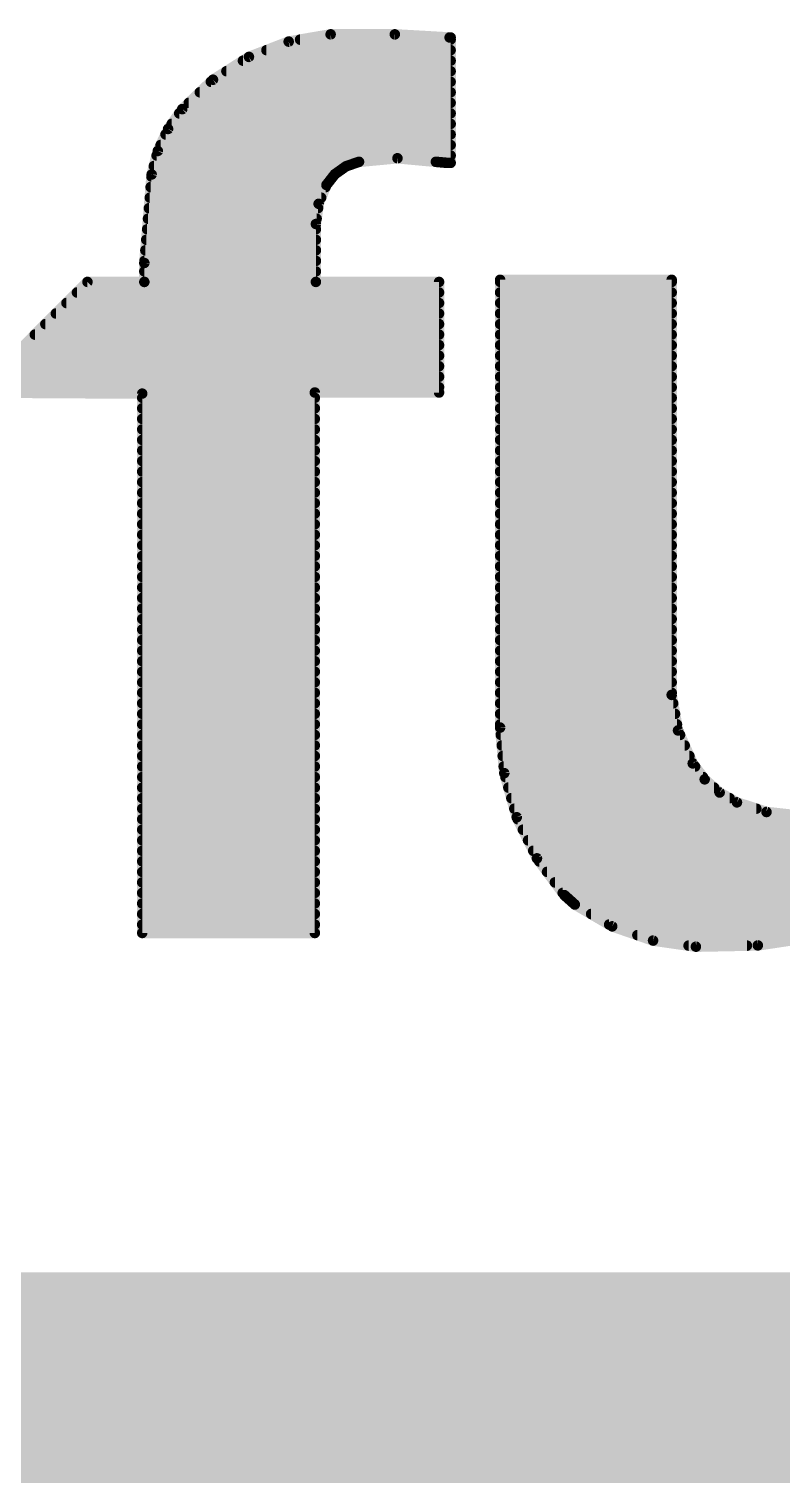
# Model space of a CAD drawing. Extents: x -15.6 to 82.7, y -6.5 to 54.7.
# Drawn here: x 34.403 to 36.22, y 42.926 to 46.431 of the extents above; entities that cross this region are included whole.
import ezdxf

# ---------------------------------------------------------------- set-up
doc = ezdxf.new("R2010")
doc.units = 0
for name, color, linetype in [('1', 12, 'CONTINUOUS'), ('16', 132, 'CONTINUOUS'), ('21', 41, 'CONTINUOUS'), ('22', 40, 'CONTINUOUS')]:
    doc.layers.add(name, color=color, linetype=linetype)

msp = doc.modelspace()

# ---------------------------------------------------------------- linework, layer by layer
at = {"layer": '1', "const_width": 0.254}
msp.add_lwpolyline([(41.91, 43.18), (31.75, 43.18)], dxfattribs=at)
at = {"layer": '16', "const_width": 0.254}
msp.add_lwpolyline([(62.23, 43.18), (12.7, 43.18)], dxfattribs=at)
at = {"layer": '21'}
for points, const_width in [([(34.9336, 46.3641), (35.0295, 46.4011)], 0.0254), ([(35.0295, 46.4011), (35.1307, 46.4185)], 0.0254), ([(35.057, 46.4058), (35.4203, 46.4058)], 0.0254), ([(35.1307, 46.4185), (35.2857, 46.4185)], 0.0254), ([(35.2857, 46.4185), (35.4178, 46.4109)], 0.0254), ([(35.4178, 46.4109), (35.4203, 46.4109)], 0.0254), ([(35.4203, 46.4109), (35.4203, 46.1086)], 0.0254), ([(34.8469, 46.3091), (34.9336, 46.3641)], 0.0254), ([(34.9759, 46.3804), (35.4203, 46.3804)], 0.0254), ([(34.8792, 46.3296), (35.4203, 46.3296)], 0.0254), ([(34.9192, 46.355), (35.4203, 46.355)], 0.0254), ([(34.7726, 46.2382), (34.8469, 46.3091)], 0.0254), ([(34.8417, 46.3042), (35.4203, 46.3042)], 0.0254), ([(34.8151, 46.2788), (35.4203, 46.2788)], 0.0254), ([(34.7386, 46.1905), (34.7726, 46.2382)], 0.0254), ([(34.7653, 46.228), (35.4203, 46.228)], 0.0254), ([(34.7885, 46.2534), (35.4203, 46.2534)], 0.0254), ([(34.7137, 46.1374), (34.7386, 46.1905)], 0.0254), ([(34.7472, 46.2026), (35.4203, 46.2026)], 0.0254), ([(34.7205, 46.1518), (35.4203, 46.1518)], 0.0254), ([(34.7324, 46.1772), (35.4203, 46.1772)], 0.0254), ([(34.6989, 46.0807), (34.7137, 46.1374)], 0.0254), ([(34.7109, 46.1264), (35.4203, 46.1264)], 0.0254), ([(35.292, 46.1198), (35.1993, 46.1112)], 0.0254), ([(35.3847, 46.1112), (35.292, 46.1198)], 0.0254), ([(34.7042, 46.101), (35.1695, 46.101)], 0.0254), ([(35.141, 46.0813), (35.1206, 46.0553)], 0.0254), ([(35.168, 46.1005), (35.141, 46.0813)], 0.0254), ([(35.1993, 46.1112), (35.168, 46.1005)], 0.0254), ([(35.4127, 46.1086), (35.3847, 46.1112)], 0.0254), ([(35.4203, 46.1086), (35.4127, 46.1086)], 0.0254), ([(34.6812, 45.8673), (34.6989, 46.0807)], 0.0254), ([(34.6964, 46.0502), (35.1185, 46.0502)], 0.0254), ([(34.6985, 46.0756), (35.1365, 46.0756)], 0.0254), ([(35.1206, 46.0553), (35.1018, 46.0099)], 0.0254), ([(34.6943, 46.0248), (35.108, 46.0248)], 0.0254), ([(34.6922, 45.9994), (35.1004, 45.9994)], 0.0254), ([(35.1018, 46.0099), (35.0952, 45.9613)], 0.0254), ([(34.6879, 45.9486), (35.0952, 45.9486)], 0.0254), ([(34.69, 45.974), (35.0969, 45.974)], 0.0254), ([(35.0952, 45.9613), (35.0952, 45.8216)], 0.0254), ([(34.6858, 45.9232), (35.0952, 45.9232)], 0.0254), ([(34.6816, 45.8724), (35.0952, 45.8724)], 0.0254), ([(34.6837, 45.8978), (35.0952, 45.8978)], 0.0254), ([(34.6812, 45.8216), (34.6812, 45.8673)], 0.0254), ([(34.6812, 45.847), (35.0952, 45.847)], 0.0254), ([(34.2773, 45.5549), (34.544, 45.8216)], 0.0254), ([(34.544, 45.8216), (34.6812, 45.8216)], 0.0254), ([(34.6812, 45.8216), (35.0952, 45.8216)], 0.0254), ([(35.0952, 45.8216), (35.3924, 45.8216)], 0.0254), ([(35.3924, 45.8216), (35.3924, 45.5549)], 0.0254), ([(35.5397, 45.8267), (35.5397, 44.7472)], 0.0254), ([(35.9537, 45.8267), (35.5397, 45.8267)], 0.0254), ([(35.5397, 45.8216), (35.9537, 45.8216)], 0.0254), ([(35.9537, 44.8259), (35.9537, 45.8267)], 0.0254), ([(34.4932, 45.7708), (35.3924, 45.7708)], 0.0254), ([(34.5186, 45.7962), (35.3924, 45.7962)], 0.0254), ([(35.5397, 45.7962), (35.9537, 45.7962)], 0.0254), ([(35.5397, 45.7708), (35.9537, 45.7708)], 0.0254), ([(34.4678, 45.7454), (35.3924, 45.7454)], 0.0254), ([(35.5397, 45.7454), (35.9537, 45.7454)], 0.0254), ([(34.4424, 45.72), (35.3924, 45.72)], 0.0254), ([(35.5397, 45.72), (35.9537, 45.72)], 0.0254), ([(34.3916, 45.6692), (35.3924, 45.6692)], 0.0254), ([(34.417, 45.6946), (35.3924, 45.6946)], 0.0254), ([(35.5397, 45.6946), (35.9537, 45.6946)], 0.0254), ([(35.5397, 45.6692), (35.9537, 45.6692)], 0.0254), ([(34.3662, 45.6438), (35.3924, 45.6438)], 0.0254), ([(35.5397, 45.6438), (35.9537, 45.6438)], 0.0254), ([(34.3154, 45.593), (35.3924, 45.593)], 0.0254), ([(34.3408, 45.6184), (35.3924, 45.6184)], 0.0254), ([(35.5397, 45.6184), (35.9537, 45.6184)], 0.0254), ([(35.5397, 45.593), (35.9537, 45.593)], 0.0254), ([(34.29, 45.5676), (35.3924, 45.5676)], 0.0254), ([(35.5397, 45.5676), (35.9537, 45.5676)], 0.0254), ([(34.6761, 45.5524), (34.2773, 45.5549)], 0.0254), ([(34.6761, 44.2519), (34.6761, 45.5524)], 0.0254), ([(34.6761, 45.5422), (35.0926, 45.5422)], 0.0254), ([(35.3924, 45.5549), (35.0926, 45.5549)], 0.0254), ([(35.0926, 45.5549), (35.0926, 44.2519)], 0.0254), ([(35.5397, 45.5422), (35.9537, 45.5422)], 0.0254), ([(34.6761, 45.5168), (35.0926, 45.5168)], 0.0254), ([(34.6761, 45.4914), (35.0926, 45.4914)], 0.0254), ([(35.5397, 45.5168), (35.9537, 45.5168)], 0.0254), ([(35.5397, 45.4914), (35.9537, 45.4914)], 0.0254), ([(34.6761, 45.466), (35.0926, 45.466)], 0.0254), ([(35.5397, 45.466), (35.9537, 45.466)], 0.0254), ([(34.6761, 45.4406), (35.0926, 45.4406)], 0.0254), ([(35.5397, 45.4406), (35.9537, 45.4406)], 0.0254), ([(34.6761, 45.4152), (35.0926, 45.4152)], 0.0254), ([(34.6761, 45.3898), (35.0926, 45.3898)], 0.0254), ([(35.5397, 45.4152), (35.9537, 45.4152)], 0.0254), ([(35.5397, 45.3898), (35.9537, 45.3898)], 0.0254), ([(34.6761, 45.3644), (35.0926, 45.3644)], 0.0254), ([(35.5397, 45.3644), (35.9537, 45.3644)], 0.0254), ([(34.6761, 45.339), (35.0926, 45.339)], 0.0254), ([(34.6761, 45.3136), (35.0926, 45.3136)], 0.0254), ([(35.5397, 45.339), (35.9537, 45.339)], 0.0254), ([(35.5397, 45.3136), (35.9537, 45.3136)], 0.0254), ([(34.6761, 45.2882), (35.0926, 45.2882)], 0.0254), ([(35.5397, 45.2882), (35.9537, 45.2882)], 0.0254), ([(34.6761, 45.2628), (35.0926, 45.2628)], 0.0254), ([(35.5397, 45.2628), (35.9537, 45.2628)], 0.0254), ([(34.6761, 45.2374), (35.0926, 45.2374)], 0.0254), ([(34.6761, 45.212), (35.0926, 45.212)], 0.0254), ([(35.5397, 45.2374), (35.9537, 45.2374)], 0.0254), ([(35.5397, 45.212), (35.9537, 45.212)], 0.0254), ([(34.6761, 45.1866), (35.0926, 45.1866)], 0.0254), ([(35.5397, 45.1866), (35.9537, 45.1866)], 0.0254), ([(34.6761, 45.1612), (35.0926, 45.1612)], 0.0254), ([(34.6761, 45.1358), (35.0926, 45.1358)], 0.0254), ([(35.5397, 45.1612), (35.9537, 45.1612)], 0.0254), ([(35.5397, 45.1358), (35.9537, 45.1358)], 0.0254), ([(34.6761, 45.1104), (35.0926, 45.1104)], 0.0254), ([(35.5397, 45.1104), (35.9537, 45.1104)], 0.0254), ([(34.6761, 45.085), (35.0926, 45.085)], 0.0254), ([(35.5397, 45.085), (35.9537, 45.085)], 0.0254), ([(34.6761, 45.0596), (35.0926, 45.0596)], 0.0254), ([(34.6761, 45.0342), (35.0926, 45.0342)], 0.0254), ([(35.5397, 45.0596), (35.9537, 45.0596)], 0.0254), ([(35.5397, 45.0342), (35.9537, 45.0342)], 0.0254), ([(34.6761, 45.0088), (35.0926, 45.0088)], 0.0254), ([(35.5397, 45.0088), (35.9537, 45.0088)], 0.0254), ([(34.6761, 44.9834), (35.0926, 44.9834)], 0.0254), ([(35.5397, 44.9834), (35.9537, 44.9834)], 0.0254), ([(34.6761, 44.958), (35.0926, 44.958)], 0.0254), ([(34.6761, 44.9326), (35.0926, 44.9326)], 0.0254), ([(35.5397, 44.958), (35.9537, 44.958)], 0.0254), ([(35.5397, 44.9326), (35.9537, 44.9326)], 0.0254), ([(34.6761, 44.9072), (35.0926, 44.9072)], 0.0254), ([(35.5397, 44.9072), (35.9537, 44.9072)], 0.0254), ([(34.6761, 44.8818), (35.0926, 44.8818)], 0.0254), ([(34.6761, 44.8564), (35.0926, 44.8564)], 0.0254), ([(35.5397, 44.8818), (35.9537, 44.8818)], 0.0254), ([(35.5397, 44.8564), (35.9537, 44.8564)], 0.0254), ([(34.6761, 44.831), (35.0926, 44.831)], 0.0254), ([(35.5397, 44.831), (35.9537, 44.831)], 0.0254), ([(35.969, 44.7402), (35.9537, 44.8259)], 0.0254), ([(34.6761, 44.8056), (35.0926, 44.8056)], 0.0254), ([(35.5397, 44.8056), (35.9573, 44.8056)], 0.0254), ([(34.6761, 44.7802), (35.0926, 44.7802)], 0.0254), ([(34.6761, 44.7548), (35.0926, 44.7548)], 0.0254), ([(35.5397, 44.7802), (35.9619, 44.7802)], 0.0254), ([(35.5397, 44.7548), (35.9664, 44.7548)], 0.0254), ([(34.6761, 44.7294), (35.0926, 44.7294)], 0.0254), ([(35.5397, 44.7472), (35.5498, 44.6372)], 0.0254), ([(35.5413, 44.7294), (35.9739, 44.7294)], 0.0254), ([(36.0045, 44.6608), (35.969, 44.7402)], 0.0254), ([(34.6761, 44.704), (35.0926, 44.704)], 0.0254), ([(35.5437, 44.704), (35.9852, 44.704)], 0.0254), ([(34.6761, 44.6786), (35.0926, 44.6786)], 0.0254), ([(34.6761, 44.6532), (35.0926, 44.6532)], 0.0254), ([(35.546, 44.6786), (35.9965, 44.6786)], 0.0254), ([(35.5483, 44.6532), (36.0102, 44.6532)], 0.0254), ([(36.0334, 44.6224), (36.0045, 44.6608)], 0.0254), ([(34.6761, 44.6278), (35.0926, 44.6278)], 0.0254), ([(35.5498, 44.6372), (35.5798, 44.5309)], 0.0254), ([(35.5525, 44.6278), (36.0293, 44.6278)], 0.0254), ([(36.0694, 44.5906), (36.0334, 44.6224)], 0.0254), ([(34.6761, 44.6024), (35.0926, 44.6024)], 0.0254), ([(34.6761, 44.577), (35.0926, 44.577)], 0.0254), ([(35.5596, 44.6024), (36.056, 44.6024)], 0.0254), ([(35.5668, 44.577), (36.0933, 44.577)], 0.0254), ([(36.1112, 44.5668), (36.0694, 44.5906)], 0.0254), ([(34.6761, 44.5516), (35.0926, 44.5516)], 0.0254), ([(35.5739, 44.5516), (36.158, 44.5516)], 0.0254), ([(36.1825, 44.5437), (36.1112, 44.5668)], 0.0254), ([(36.257, 44.5354), (36.1825, 44.5437)], 0.0254), ([(34.6761, 44.5262), (35.0926, 44.5262)], 0.0254), ([(35.5798, 44.5309), (35.6286, 44.4318)], 0.0254), ([(35.5821, 44.5262), (37.0103, 44.5262)], 0.0254), ([(34.6761, 44.5008), (35.0926, 44.5008)], 0.0254), ([(34.6761, 44.4754), (35.0926, 44.4754)], 0.0254), ([(35.5946, 44.5008), (37.0103, 44.5008)], 0.0254), ([(35.6071, 44.4754), (36.5884, 44.4754)], 0.0254), ([(34.6761, 44.45), (35.0926, 44.45)], 0.0254), ([(35.6196, 44.45), (36.5683, 44.45)], 0.0254), ([(34.6761, 44.4246), (35.0926, 44.4246)], 0.0254), ([(34.6761, 44.3992), (35.0926, 44.3992)], 0.0254), ([(35.6286, 44.4318), (35.6946, 44.3433)], 0.0254), ([(35.634, 44.4246), (36.5482, 44.4246)], 0.0254), ([(35.6529, 44.3992), (36.5255, 44.3992)], 0.0254), ([(34.6761, 44.3738), (35.0926, 44.3738)], 0.0254), ([(35.6718, 44.3738), (36.4988, 44.3738)], 0.0254), ([(34.6761, 44.3484), (35.0926, 44.3484)], 0.0254), ([(35.6908, 44.3484), (36.472, 44.3484)], 0.0254), ([(35.6946, 44.3433), (35.72, 44.3205)], 0.0254), ([(34.6761, 44.323), (35.0926, 44.323)], 0.0254), ([(34.6761, 44.2976), (35.0926, 44.2976)], 0.0254), ([(35.7172, 44.323), (36.4425, 44.323)], 0.0254), ([(35.72, 44.3205), (35.8102, 44.2679)], 0.0254), ([(35.7593, 44.2976), (36.4067, 44.2976)], 0.0254), ([(34.6761, 44.2722), (35.0926, 44.2722)], 0.0254), ([(35.8028, 44.2722), (36.3708, 44.2722)], 0.0254), ([(35.8102, 44.2679), (35.9088, 44.2336)], 0.0254), ([(35.0926, 44.2519), (34.6761, 44.2519)], 0.0254), ([(35.8709, 44.2468), (36.3175, 44.2468)], 0.0254), ([(35.9088, 44.2336), (36.0121, 44.2189)], 0.0254), ([(36.1615, 44.2219), (36.3093, 44.2443)], 0.0254), ([(35.9945, 44.2214), (36.1352, 44.2214)], 0.0254), ([(36.0121, 44.2189), (36.1615, 44.2219)], 0.0254), ([(45.72, 43.18), (15.24, 43.18)], 0.508)]:
    msp.add_lwpolyline(points, dxfattribs=dict(at, const_width=const_width))
at = {"layer": '21', "const_width": 0.0127}
for points in [[(35.0284, 46.4073, 1), (35.0306, 46.3948)], [(35.0318, 46.3951, 1), (35.0272, 46.407)], [(35.057, 46.4121, 1), (35.057, 46.3995)], [(35.1307, 46.4248, 1), (35.1307, 46.4122)], [(35.1318, 46.4122, 1), (35.1296, 46.4248)], [(35.2861, 46.4248, 1), (35.2853, 46.4122)], [(35.2857, 46.4122, 1), (35.2857, 46.4248)], [(35.4178, 46.4173, 1), (35.4178, 46.4046)], [(35.4267, 46.4109, 1), (35.414, 46.4109)], [(35.4174, 46.4046, 1), (35.4182, 46.4172)], [(35.4203, 46.4046, 1), (35.4203, 46.4173)], [(35.4203, 46.3995, 1), (35.4203, 46.4121)], [(34.9314, 46.3701, 1), (34.9359, 46.3582)], [(34.937, 46.3588, 1), (34.9302, 46.3695)], [(34.9759, 46.3867, 1), (34.9759, 46.3741)], [(35.4203, 46.3741, 1), (35.4203, 46.3867)], [(34.8792, 46.3359, 1), (34.8792, 46.3233)], [(34.9192, 46.3614, 1), (34.9192, 46.3487)], [(35.4203, 46.3487, 1), (35.4203, 46.3614)], [(35.4203, 46.3233, 1), (35.4203, 46.3359)], [(34.8417, 46.3105, 1), (34.8417, 46.2979)], [(34.8435, 46.3145, 1), (34.8503, 46.3038)], [(34.8513, 46.3045, 1), (34.8425, 46.3137)], [(35.4203, 46.2979, 1), (35.4203, 46.3105)], [(34.8151, 46.2852, 1), (34.8151, 46.2725)], [(35.4203, 46.2725, 1), (35.4203, 46.2852)], [(34.7653, 46.2343, 1), (34.7653, 46.2217)], [(34.7682, 46.2428, 1), (34.777, 46.2336)], [(34.7778, 46.2345, 1), (34.7674, 46.2419)], [(34.7885, 46.2597, 1), (34.7885, 46.2471)], [(35.4203, 46.2471, 1), (35.4203, 46.2597)], [(35.4203, 46.2217, 1), (35.4203, 46.2343)], [(34.7334, 46.1942, 1), (34.7438, 46.1868)], [(34.7443, 46.1878, 1), (34.7328, 46.1932)], [(34.7472, 46.209, 1), (34.7472, 46.1963)], [(35.4203, 46.1963, 1), (35.4203, 46.209)], [(34.7205, 46.1581, 1), (34.7205, 46.1455)], [(34.7324, 46.1835, 1), (34.7324, 46.1709)], [(35.4203, 46.1709, 1), (35.4203, 46.1835)], [(35.4203, 46.1455, 1), (35.4203, 46.1581)], [(34.7109, 46.1328, 1), (34.7109, 46.1201)], [(34.708, 46.1401, 1), (34.7195, 46.1347)], [(34.7199, 46.1358, 1), (34.7076, 46.139)], [(35.2926, 46.1261, 1), (35.2914, 46.1135)], [(35.2926, 46.1135, 1), (35.2914, 46.1261)], [(35.4203, 46.1201, 1), (35.4203, 46.1328)], [(34.7042, 46.1073, 1), (34.7042, 46.0947)], [(35.146, 46.0774, 1), (35.136, 46.0853)], [(35.1659, 46.1065, 1), (35.17, 46.0945)], [(35.1717, 46.0953, 1), (35.1643, 46.1057)], [(35.1695, 46.0947, 1), (35.1695, 46.1073)], [(35.1987, 46.1175, 1), (35.1999, 46.1049)], [(35.2014, 46.1052, 1), (35.1972, 46.1172)], [(35.3853, 46.1175, 1), (35.3841, 46.1049)], [(35.3841, 46.1049, 1), (35.3853, 46.1175)], [(35.4127, 46.115, 1), (35.4127, 46.1023)], [(35.4121, 46.1023, 1), (35.4133, 46.1149)], [(35.414, 46.1086, 1), (35.4267, 46.1086)], [(35.4203, 46.1023, 1), (35.4203, 46.115)], [(34.6964, 46.0566, 1), (34.6964, 46.0439)], [(34.6985, 46.0819, 1), (34.6985, 46.0693)], [(34.6928, 46.0823, 1), (34.705, 46.0791)], [(34.7052, 46.0802, 1), (34.6926, 46.0812)], [(35.1156, 46.0592, 1), (35.1256, 46.0514)], [(35.1265, 46.0529, 1), (35.1147, 46.0577)], [(35.1185, 46.0439, 1), (35.1185, 46.0566)], [(35.1373, 46.0865, 1), (35.1447, 46.0762)], [(35.1365, 46.0693, 1), (35.1365, 46.0819)], [(34.6943, 46.0311, 1), (34.6943, 46.0185)], [(35.108, 46.0185, 1), (35.108, 46.0311)], [(34.6922, 46.0057, 1), (34.6922, 45.9931)], [(35.1081, 46.0091, 1), (35.0955, 46.0108)], [(35.096, 46.0124, 1), (35.1077, 46.0075)], [(35.1004, 45.9931, 1), (35.1004, 46.0057)], [(34.6879, 45.9549, 1), (34.6879, 45.9423)], [(34.69, 45.9804, 1), (34.69, 45.9677)], [(35.0889, 45.9622, 1), (35.1015, 45.9604)], [(35.1015, 45.9613, 1), (35.0889, 45.9613)], [(35.0952, 45.9423, 1), (35.0952, 45.9549)], [(35.0969, 45.9677, 1), (35.0969, 45.9804)], [(34.6858, 45.9295, 1), (34.6858, 45.9169)], [(35.0952, 45.9169, 1), (35.0952, 45.9295)], [(34.6816, 45.8787, 1), (34.6816, 45.8661)], [(34.6837, 45.9042, 1), (34.6837, 45.8915)], [(35.0952, 45.8915, 1), (35.0952, 45.9042)], [(35.0952, 45.8661, 1), (35.0952, 45.8787)], [(34.6749, 45.8678, 1), (34.6875, 45.8668)], [(34.6812, 45.8533, 1), (34.6812, 45.8407)], [(34.6876, 45.8673, 1), (34.6749, 45.8673)], [(35.0952, 45.8407, 1), (35.0952, 45.8533)], [(34.544, 45.828, 1), (34.544, 45.8153)], [(34.5485, 45.8171, 1), (34.5395, 45.8261)], [(34.6812, 45.828, 1), (34.6812, 45.8153)], [(34.6749, 45.8216, 1), (34.6876, 45.8216)], [(34.6812, 45.8153, 1), (34.6812, 45.828)], [(35.0952, 45.828, 1), (35.0952, 45.8153)], [(35.0889, 45.8216, 1), (35.1015, 45.8216)], [(35.0952, 45.8153, 1), (35.0952, 45.828)], [(35.3987, 45.8216, 1), (35.3861, 45.8216)], [(35.3924, 45.8153, 1), (35.3924, 45.828)], [(35.5397, 45.8331, 1), (35.5397, 45.8204)], [(35.5397, 45.828, 1), (35.5397, 45.8153)], [(35.5461, 45.8267, 1), (35.5334, 45.8267)], [(35.9601, 45.8267, 1), (35.9474, 45.8267)], [(35.9537, 45.8204, 1), (35.9537, 45.8331)], [(35.9537, 45.8153, 1), (35.9537, 45.828)], [(34.4932, 45.7771, 1), (34.4932, 45.7645)], [(34.5186, 45.8025, 1), (34.5186, 45.7899)], [(35.3924, 45.7899, 1), (35.3924, 45.8025)], [(35.3924, 45.7645, 1), (35.3924, 45.7771)], [(35.5397, 45.8025, 1), (35.5397, 45.7899)], [(35.5397, 45.7771, 1), (35.5397, 45.7645)], [(35.9537, 45.7899, 1), (35.9537, 45.8025)], [(35.9537, 45.7645, 1), (35.9537, 45.7771)], [(34.4678, 45.7518, 1), (34.4678, 45.7391)], [(35.3924, 45.7391, 1), (35.3924, 45.7518)], [(35.5397, 45.7518, 1), (35.5397, 45.7391)], [(35.9537, 45.7391, 1), (35.9537, 45.7518)], [(34.4424, 45.7263, 1), (34.4424, 45.7137)], [(35.3924, 45.7137, 1), (35.3924, 45.7263)], [(35.5397, 45.7263, 1), (35.5397, 45.7137)], [(35.9537, 45.7137, 1), (35.9537, 45.7263)], [(34.417, 45.7009, 1), (34.417, 45.6883)], [(35.3924, 45.6883, 1), (35.3924, 45.7009)], [(35.3924, 45.6629, 1), (35.3924, 45.6756)], [(35.5397, 45.6756, 1), (35.5397, 45.6629)], [(35.5397, 45.7009, 1), (35.5397, 45.6883)], [(35.9537, 45.6883, 1), (35.9537, 45.7009)], [(35.9537, 45.6629, 1), (35.9537, 45.6756)], [(35.3924, 45.6375, 1), (35.3924, 45.6501)], [(35.5397, 45.6501, 1), (35.5397, 45.6375)], [(35.9537, 45.6375, 1), (35.9537, 45.6501)], [(35.3924, 45.6121, 1), (35.3924, 45.6247)], [(35.3924, 45.5867, 1), (35.3924, 45.5994)], [(35.5397, 45.5994, 1), (35.5397, 45.5867)], [(35.5397, 45.6247, 1), (35.5397, 45.6121)], [(35.9537, 45.6121, 1), (35.9537, 45.6247)], [(35.9537, 45.5867, 1), (35.9537, 45.5994)], [(35.3924, 45.5613, 1), (35.3924, 45.5739)], [(35.5397, 45.5739, 1), (35.5397, 45.5613)], [(35.9537, 45.5613, 1), (35.9537, 45.5739)], [(34.6761, 45.5485, 1), (34.6761, 45.5359)], [(34.6824, 45.5524, 1), (34.6698, 45.5524)], [(34.6761, 45.5461, 1), (34.6761, 45.5587)], [(35.0926, 45.5613, 1), (35.0926, 45.5486)], [(35.099, 45.5549, 1), (35.0863, 45.5549)], [(35.0926, 45.5359, 1), (35.0926, 45.5485)], [(35.3861, 45.5549, 1), (35.3987, 45.5549)], [(35.3924, 45.5486, 1), (35.3924, 45.5613)], [(35.5397, 45.5485, 1), (35.5397, 45.5359)], [(35.9537, 45.5359, 1), (35.9537, 45.5485)], [(34.6761, 45.5232, 1), (34.6761, 45.5105)], [(34.6761, 45.4977, 1), (34.6761, 45.4851)], [(35.0926, 45.5105, 1), (35.0926, 45.5232)], [(35.0926, 45.4851, 1), (35.0926, 45.4977)], [(35.5397, 45.5232, 1), (35.5397, 45.5105)], [(35.5397, 45.4977, 1), (35.5397, 45.4851)], [(35.9537, 45.5105, 1), (35.9537, 45.5232)], [(35.9537, 45.4851, 1), (35.9537, 45.4977)], [(34.6761, 45.4723, 1), (34.6761, 45.4597)], [(35.0926, 45.4597, 1), (35.0926, 45.4723)], [(35.5397, 45.4723, 1), (35.5397, 45.4597)], [(35.9537, 45.4597, 1), (35.9537, 45.4723)], [(34.6761, 45.447, 1), (34.6761, 45.4343)], [(35.0926, 45.4343, 1), (35.0926, 45.447)], [(35.5397, 45.447, 1), (35.5397, 45.4343)], [(35.9537, 45.4343, 1), (35.9537, 45.447)], [(34.6761, 45.4215, 1), (34.6761, 45.4089)], [(34.6761, 45.3961, 1), (34.6761, 45.3835)], [(35.0926, 45.4089, 1), (35.0926, 45.4215)], [(35.0926, 45.3835, 1), (35.0926, 45.3961)], [(35.5397, 45.4215, 1), (35.5397, 45.4089)], [(35.5397, 45.3961, 1), (35.5397, 45.3835)], [(35.9537, 45.4089, 1), (35.9537, 45.4215)], [(35.9537, 45.3835, 1), (35.9537, 45.3961)], [(34.6761, 45.3708, 1), (34.6761, 45.3581)], [(35.0926, 45.3581, 1), (35.0926, 45.3708)], [(35.5397, 45.3708, 1), (35.5397, 45.3581)], [(35.9537, 45.3581, 1), (35.9537, 45.3708)], [(34.6761, 45.3453, 1), (34.6761, 45.3327)], [(34.6761, 45.3199, 1), (34.6761, 45.3073)], [(35.0926, 45.3327, 1), (35.0926, 45.3453)], [(35.0926, 45.3073, 1), (35.0926, 45.3199)], [(35.5397, 45.3453, 1), (35.5397, 45.3327)], [(35.5397, 45.3199, 1), (35.5397, 45.3073)], [(35.9537, 45.3327, 1), (35.9537, 45.3453)], [(35.9537, 45.3073, 1), (35.9537, 45.3199)], [(34.6761, 45.2946, 1), (34.6761, 45.2819)], [(35.0926, 45.2819, 1), (35.0926, 45.2946)], [(35.5397, 45.2946, 1), (35.5397, 45.2819)], [(35.9537, 45.2819, 1), (35.9537, 45.2946)], [(34.6761, 45.2692, 1), (34.6761, 45.2565)], [(35.0926, 45.2565, 1), (35.0926, 45.2692)], [(35.5397, 45.2692, 1), (35.5397, 45.2565)], [(35.9537, 45.2565, 1), (35.9537, 45.2692)], [(34.6761, 45.2437, 1), (34.6761, 45.2311)], [(34.6761, 45.2184, 1), (34.6761, 45.2057)], [(35.0926, 45.2311, 1), (35.0926, 45.2437)], [(35.0926, 45.2057, 1), (35.0926, 45.2184)], [(35.5397, 45.2184, 1), (35.5397, 45.2057)], [(35.5397, 45.2437, 1), (35.5397, 45.2311)], [(35.9537, 45.2311, 1), (35.9537, 45.2437)], [(35.9537, 45.2057, 1), (35.9537, 45.2184)], [(34.6761, 45.193, 1), (34.6761, 45.1803)], [(35.0926, 45.1803, 1), (35.0926, 45.193)], [(35.5397, 45.193, 1), (35.5397, 45.1803)], [(35.9537, 45.1803, 1), (35.9537, 45.193)], [(34.6761, 45.1675, 1), (34.6761, 45.1549)], [(34.6761, 45.1422, 1), (34.6761, 45.1295)], [(35.0926, 45.1549, 1), (35.0926, 45.1675)], [(35.0926, 45.1295, 1), (35.0926, 45.1422)], [(35.5397, 45.1422, 1), (35.5397, 45.1295)], [(35.5397, 45.1675, 1), (35.5397, 45.1549)], [(35.9537, 45.1549, 1), (35.9537, 45.1675)], [(35.9537, 45.1295, 1), (35.9537, 45.1422)], [(34.6761, 45.1168, 1), (34.6761, 45.1041)], [(35.0926, 45.1041, 1), (35.0926, 45.1168)], [(35.5397, 45.1168, 1), (35.5397, 45.1041)], [(35.9537, 45.1041, 1), (35.9537, 45.1168)], [(34.6761, 45.0913, 1), (34.6761, 45.0787)], [(35.0926, 45.0787, 1), (35.0926, 45.0913)], [(35.5397, 45.0913, 1), (35.5397, 45.0787)], [(35.9537, 45.0787, 1), (35.9537, 45.0913)], [(34.6761, 45.066, 1), (34.6761, 45.0533)], [(34.6761, 45.0406, 1), (34.6761, 45.0279)], [(35.0926, 45.0533, 1), (35.0926, 45.066)], [(35.0926, 45.0279, 1), (35.0926, 45.0406)], [(35.5397, 45.066, 1), (35.5397, 45.0533)], [(35.5397, 45.0406, 1), (35.5397, 45.0279)], [(35.9537, 45.0533, 1), (35.9537, 45.066)], [(35.9537, 45.0279, 1), (35.9537, 45.0406)], [(34.6761, 45.0151, 1), (34.6761, 45.0025)], [(35.0926, 45.0025, 1), (35.0926, 45.0151)], [(35.5397, 45.0151, 1), (35.5397, 45.0025)], [(35.9537, 45.0025, 1), (35.9537, 45.0151)], [(34.6761, 44.9898, 1), (34.6761, 44.9771)], [(35.0926, 44.9771, 1), (35.0926, 44.9898)], [(35.5397, 44.9898, 1), (35.5397, 44.9771)], [(35.9537, 44.9771, 1), (35.9537, 44.9898)], [(34.6761, 44.9644, 1), (34.6761, 44.9517)], [(34.6761, 44.9389, 1), (34.6761, 44.9263)], [(35.0926, 44.9517, 1), (35.0926, 44.9644)], [(35.0926, 44.9263, 1), (35.0926, 44.9389)], [(35.5397, 44.9644, 1), (35.5397, 44.9517)], [(35.5397, 44.9389, 1), (35.5397, 44.9263)], [(35.9537, 44.9517, 1), (35.9537, 44.9644)], [(35.9537, 44.9263, 1), (35.9537, 44.9389)], [(34.6761, 44.9136, 1), (34.6761, 44.9009)], [(35.0926, 44.9009, 1), (35.0926, 44.9136)], [(35.5397, 44.9136, 1), (35.5397, 44.9009)], [(35.9537, 44.9009, 1), (35.9537, 44.9136)], [(34.6761, 44.8882, 1), (34.6761, 44.8755)], [(34.6761, 44.8627, 1), (34.6761, 44.8501)], [(35.0926, 44.8755, 1), (35.0926, 44.8882)], [(35.0926, 44.8501, 1), (35.0926, 44.8627)], [(35.5397, 44.8882, 1), (35.5397, 44.8755)], [(35.5397, 44.8627, 1), (35.5397, 44.8501)], [(35.9537, 44.8755, 1), (35.9537, 44.8882)], [(35.9537, 44.8501, 1), (35.9537, 44.8627)], [(34.6761, 44.8374, 1), (34.6761, 44.8247)], [(35.0926, 44.8247, 1), (35.0926, 44.8374)], [(35.5397, 44.8374, 1), (35.5397, 44.8247)], [(35.96, 44.827, 1), (35.9474, 44.8248)], [(35.9474, 44.8259, 1), (35.9601, 44.8259)], [(35.9537, 44.8247, 1), (35.9537, 44.8374)], [(34.6761, 44.812, 1), (34.6761, 44.7993)], [(35.0926, 44.7993, 1), (35.0926, 44.812)], [(35.5397, 44.812, 1), (35.5397, 44.7993)], [(35.9573, 44.7993, 1), (35.9573, 44.812)], [(34.6761, 44.7865, 1), (34.6761, 44.7739)], [(34.6761, 44.7612, 1), (34.6761, 44.7485)], [(35.0926, 44.7739, 1), (35.0926, 44.7865)], [(35.0926, 44.7485, 1), (35.0926, 44.7612)], [(35.5397, 44.7612, 1), (35.5397, 44.7485)], [(35.5397, 44.7865, 1), (35.5397, 44.7739)], [(35.9619, 44.7739, 1), (35.9619, 44.7865)], [(35.9664, 44.7485, 1), (35.9664, 44.7612)], [(34.6761, 44.7358, 1), (34.6761, 44.7231)], [(35.0926, 44.7231, 1), (35.0926, 44.7358)], [(35.546, 44.7478, 1), (35.5334, 44.7466)], [(35.5334, 44.7472, 1), (35.5461, 44.7472)], [(35.5413, 44.7358, 1), (35.5413, 44.7231)], [(35.9748, 44.7428, 1), (35.9632, 44.7377)], [(35.9628, 44.7391, 1), (35.9753, 44.7414)], [(35.9739, 44.7231, 1), (35.9739, 44.7358)], [(34.6761, 44.7103, 1), (34.6761, 44.6977)], [(35.0926, 44.6977, 1), (35.0926, 44.7103)], [(35.5437, 44.7103, 1), (35.5437, 44.6977)], [(35.9852, 44.6977, 1), (35.9852, 44.7103)], [(34.6761, 44.685, 1), (34.6761, 44.6723)], [(34.6761, 44.6596, 1), (34.6761, 44.6469)], [(35.0926, 44.6723, 1), (35.0926, 44.685)], [(35.0926, 44.6469, 1), (35.0926, 44.6596)], [(35.546, 44.685, 1), (35.546, 44.6723)], [(35.5483, 44.6596, 1), (35.5483, 44.6469)], [(35.9965, 44.6723, 1), (35.9965, 44.685)], [(36.0096, 44.6646, 1), (35.9994, 44.657)], [(35.9987, 44.6582, 1), (36.0103, 44.6634)], [(36.0102, 44.6469, 1), (36.0102, 44.6596)], [(34.6761, 44.6341, 1), (34.6761, 44.6215)], [(35.0926, 44.6215, 1), (35.0926, 44.6341)], [(35.5559, 44.6389, 1), (35.5437, 44.6355)], [(35.5435, 44.6366, 1), (35.5561, 44.6378)], [(35.5525, 44.6341, 1), (35.5525, 44.6215)], [(36.0376, 44.6271, 1), (36.0292, 44.6176)], [(36.0283, 44.6185, 1), (36.0384, 44.6262)], [(36.0293, 44.6215, 1), (36.0293, 44.6341)], [(34.6761, 44.6088, 1), (34.6761, 44.5961)], [(34.6761, 44.5834, 1), (34.6761, 44.5707)], [(35.0926, 44.5961, 1), (35.0926, 44.6088)], [(35.0926, 44.5707, 1), (35.0926, 44.5834)], [(35.5596, 44.6088, 1), (35.5596, 44.5961)], [(35.5668, 44.5834, 1), (35.5668, 44.5707)], [(36.056, 44.5961, 1), (36.056, 44.6088)], [(36.0726, 44.5961, 1), (36.0663, 44.5851)], [(36.0652, 44.5858, 1), (36.0736, 44.5953)], [(36.0933, 44.5707, 1), (36.0933, 44.5834)], [(34.6761, 44.5579, 1), (34.6761, 44.5453)], [(35.0926, 44.5453, 1), (35.0926, 44.5579)], [(35.5739, 44.5579, 1), (35.5739, 44.5453)], [(36.1132, 44.5728, 1), (36.1092, 44.5608)], [(36.1081, 44.5613, 1), (36.1143, 44.5723)], [(36.158, 44.5453, 1), (36.158, 44.5579)], [(36.1832, 44.55, 1), (36.1818, 44.5373)], [(36.1805, 44.5376, 1), (36.1845, 44.5497)], [(34.6761, 44.5326, 1), (34.6761, 44.5199)], [(35.0926, 44.5199, 1), (35.0926, 44.5326)], [(35.5855, 44.5337, 1), (35.5741, 44.5281)], [(35.5736, 44.5292, 1), (35.5859, 44.5326)], [(35.5821, 44.5326, 1), (35.5821, 44.5199)], [(34.6761, 44.5072, 1), (34.6761, 44.4945)], [(34.6761, 44.4817, 1), (34.6761, 44.4691)], [(35.0926, 44.4945, 1), (35.0926, 44.5072)], [(35.0926, 44.4691, 1), (35.0926, 44.4817)], [(35.5946, 44.5072, 1), (35.5946, 44.4945)], [(35.6071, 44.4817, 1), (35.6071, 44.4691)], [(34.6761, 44.4564, 1), (34.6761, 44.4437)], [(35.0926, 44.4437, 1), (35.0926, 44.4564)], [(35.6196, 44.4564, 1), (35.6196, 44.4437)], [(34.6761, 44.431, 1), (34.6761, 44.4183)], [(34.6761, 44.4055, 1), (34.6761, 44.3929)], [(35.0926, 44.4183, 1), (35.0926, 44.431)], [(35.0926, 44.3929, 1), (35.0926, 44.4055)], [(35.6337, 44.4356, 1), (35.6235, 44.428)], [(35.6229, 44.429, 1), (35.6343, 44.4346)], [(35.634, 44.431, 1), (35.634, 44.4183)], [(35.6529, 44.4055, 1), (35.6529, 44.3929)], [(34.6761, 44.3802, 1), (34.6761, 44.3675)], [(35.0926, 44.3675, 1), (35.0926, 44.3802)], [(35.6718, 44.3802, 1), (35.6718, 44.3675)], [(34.6761, 44.3548, 1), (34.6761, 44.3421)], [(35.0926, 44.3421, 1), (35.0926, 44.3548)], [(35.6908, 44.3548, 1), (35.6908, 44.3421)], [(35.6988, 44.348, 1), (35.6904, 44.3386)], [(35.6895, 44.3395, 1), (35.6997, 44.3471)], [(34.6761, 44.3293, 1), (34.6761, 44.3167)], [(34.6761, 44.304, 1), (34.6761, 44.2913)], [(35.0926, 44.3167, 1), (35.0926, 44.3293)], [(35.0926, 44.2913, 1), (35.0926, 44.304)], [(35.7172, 44.3293, 1), (35.7172, 44.3167)], [(35.7232, 44.326, 1), (35.7168, 44.315)], [(35.7158, 44.3158, 1), (35.7242, 44.3252)], [(35.7593, 44.304, 1), (35.7593, 44.2913)], [(34.6761, 44.2786, 1), (34.6761, 44.2659)], [(35.0926, 44.2659, 1), (35.0926, 44.2786)], [(35.8028, 44.2786, 1), (35.8028, 44.2659)], [(35.8123, 44.2739, 1), (35.8081, 44.2619)], [(35.807, 44.2624, 1), (35.8134, 44.2734)], [(34.6761, 44.2582, 1), (34.6761, 44.2456)], [(34.6698, 44.2519, 1), (34.6824, 44.2519)], [(35.0863, 44.2519, 1), (35.099, 44.2519)], [(35.0926, 44.2456, 1), (35.0926, 44.2582)], [(35.8709, 44.2531, 1), (35.8709, 44.2405)], [(35.9097, 44.2399, 1), (35.9079, 44.2273)], [(35.9067, 44.2276, 1), (35.9108, 44.2396)], [(35.9945, 44.2278, 1), (35.9945, 44.2151)], [(36.012, 44.2252, 1), (36.0122, 44.2126)], [(36.0112, 44.2126, 1), (36.013, 44.2252)], [(36.1352, 44.2151, 1), (36.1352, 44.2278)], [(36.1606, 44.2282, 1), (36.1625, 44.2157)], [(36.1617, 44.2156, 1), (36.1614, 44.2283)]]:
    msp.add_lwpolyline(points, format="xyb", dxfattribs=at)
at = {"layer": '22', "const_width": 0.508}
msp.add_lwpolyline([(45.72, 43.18), (15.24, 43.18)], dxfattribs=at)

doc.saveas('drawing.dxf')
